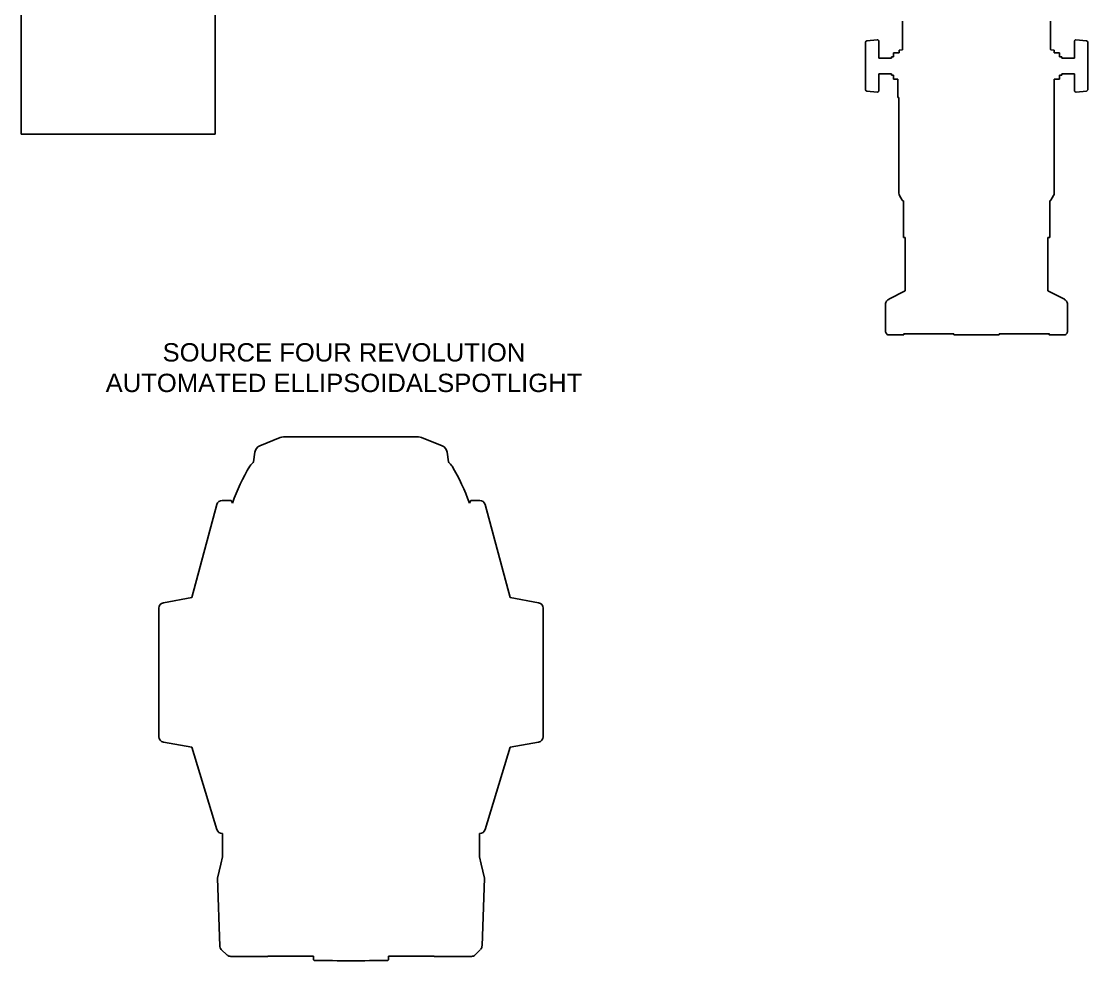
# Model space of a CAD drawing. Header units: inches. Extents: x 0 to 310, y 0 to 246.
# Drawn here: x 6 to 56.9, y 3.3 to 48.2 of the extents above; entities that cross this region are included whole.
import ezdxf

# ---------------------------------------------------------------- set-up
doc = ezdxf.new("R2010")
doc.units = ezdxf.units.IN
doc.header["$MEASUREMENT"] = 0
doc.layers.add('TEXT', color=1, linetype='Continuous')
doc.styles.add('ARIAL', font='arial.ttf')

msp = doc.modelspace()

# ---------------------------------------------------------------- linework, layer by layer
for p, q in [((5.997, 59.571), (5.997, 42.772)), ((15.247, 42.772), (15.247, 59.571)), ((48.063, 48.167), (48.063, 46.833)), ((55.126, 46.833), (55.126, 48.167)), ((46.3, 46.152), (46.3, 47.168)), ((46.858, 47.281), (46.356, 47.23)), ((46.925, 47.22), (46.925, 46.407)), ((56.274, 47.22), (56.274, 46.407)), ((56.341, 47.281), (56.843, 47.23)), ((56.899, 46.152), (56.899, 47.168)), ((47.532, 46.407), (46.925, 46.407)), ((47.54, 46.47), (47.532, 46.47)), ((47.532, 46.407), (47.532, 46.47)), ((47.628, 46.47), (47.54, 46.47)), ((47.628, 46.657), (47.628, 46.47)), ((47.898, 46.657), (47.628, 46.657)), ((48.038, 46.804), (47.898, 46.784)), ((47.898, 46.784), (47.898, 46.657)), ((55.152, 46.804), (55.292, 46.784)), ((55.292, 46.784), (55.292, 46.657)), ((55.292, 46.657), (55.561, 46.657)), ((55.561, 46.657), (55.561, 46.47)), ((55.561, 46.47), (55.649, 46.47)), ((55.649, 46.47), (55.658, 46.47)), ((55.658, 46.407), (55.658, 46.47)), ((55.658, 46.407), (56.264, 46.407)), ((46.3, 46.152), (46.3, 46.056)), ((46.3, 44.974), (46.3, 46.056)), ((56.899, 46.152), (56.899, 46.056)), ((56.899, 44.974), (56.899, 46.056)), ((46.925, 45.657), (47.532, 45.657)), ((46.925, 45.657), (46.925, 44.844)), ((47.532, 45.595), (47.532, 45.657)), ((47.532, 45.595), (47.54, 45.595)), ((47.54, 45.595), (47.628, 45.595)), ((47.628, 45.595), (47.628, 45.407)), ((47.837, 45.407), (47.628, 45.407)), ((47.837, 44.532), (47.837, 45.407)), ((55.305, 45.407), (55.305, 44.167)), ((55.305, 45.407), (55.561, 45.407)), ((55.649, 45.595), (55.561, 45.595)), ((55.561, 45.595), (55.561, 45.407)), ((55.658, 45.595), (55.649, 45.595)), ((56.264, 45.657), (55.658, 45.657)), ((55.658, 45.595), (55.658, 45.657)), ((56.274, 45.657), (56.274, 44.844)), ((46.3, 44.897), (46.3, 44.974)), ((46.357, 44.837), (46.857, 44.787)), ((56.842, 44.837), (56.342, 44.787)), ((56.899, 44.897), (56.899, 44.974)), ((47.837, 44.532), (47.885, 44.532)), ((47.885, 44.167), (47.885, 44.532)), ((47.885, 39.966), (47.885, 44.167)), ((55.305, 44.167), (55.305, 39.966)), ((6.38, 42.772), (5.997, 42.772)), ((6.447, 42.772), (6.38, 42.772)), ((6.616, 42.772), (6.447, 42.772)), ((6.89, 42.772), (6.616, 42.772)), ((10.122, 42.772), (6.89, 42.772)), ((10.452, 42.772), (10.122, 42.772)), ((10.791, 42.772), (10.452, 42.772)), ((11.122, 42.772), (10.791, 42.772)), ((14.354, 42.772), (11.122, 42.772)), ((14.627, 42.772), (14.354, 42.772)), ((14.797, 42.772), (14.627, 42.772)), ((14.864, 42.772), (14.797, 42.772)), ((15.247, 42.772), (14.864, 42.772)), ((48.044, 39.623), (47.918, 39.841)), ((55.145, 39.623), (55.271, 39.841)), ((48.105, 37.839), (48.105, 39.597)), ((55.085, 37.839), (55.085, 39.597)), ((48.187, 37.839), (48.105, 37.839)), ((48.187, 37.839), (48.187, 35.302)), ((55.002, 35.302), (55.002, 37.839)), ((55.002, 37.839), (55.085, 37.839)), ((47.4, 34.896), (48.19, 35.298)), ((55.79, 34.896), (55, 35.298)), ((47.251, 34.657), (47.251, 33.366)), ((47.251, 34.657), (47.251, 33.366)), ((47.251, 34.657), (47.251, 34.657)), ((47.4, 34.896), (47.4, 34.896)), ((55.79, 34.896), (55.79, 34.896)), ((55.938, 34.657), (55.938, 33.366)), ((55.938, 34.657), (55.938, 33.366)), ((55.938, 34.657), (55.938, 34.657)), ((47.251, 33.366), (47.251, 33.366)), ((47.436, 33.186), (47.431, 33.186)), ((48.094, 33.186), (47.436, 33.186)), ((48.109, 33.186), (48.094, 33.186)), ((48.124, 33.201), (48.124, 33.216)), ((48.124, 33.216), (48.124, 33.216)), ((50.273, 33.246), (48.127, 33.246)), ((50.273, 33.247), (50.273, 33.246)), ((50.284, 33.246), (50.273, 33.246)), ((50.485, 33.246), (50.284, 33.246)), ((50.515, 33.186), (50.515, 33.216)), ((50.516, 33.186), (50.515, 33.186)), ((51.595, 33.186), (50.516, 33.186)), ((52.673, 33.186), (51.595, 33.186)), ((52.675, 33.186), (52.673, 33.186)), ((52.675, 33.216), (52.675, 33.186)), ((52.905, 33.246), (52.705, 33.246)), ((52.916, 33.246), (52.905, 33.246)), ((52.916, 33.247), (52.916, 33.246)), ((55.062, 33.246), (52.916, 33.246)), ((55.066, 33.201), (55.066, 33.216)), ((55.066, 33.216), (55.066, 33.216)), ((55.081, 33.186), (55.096, 33.186)), ((55.096, 33.186), (55.753, 33.186)), ((55.753, 33.186), (55.758, 33.186)), ((55.938, 33.366), (55.938, 33.366))]:
    msp.add_line(p, q)
at = {"linetype": 'Continuous'}
for p, q in [((17.378, 27.891), (18.36, 28.288)), ((18.504, 28.316), (24.96, 28.316)), ((25.104, 28.288), (26.086, 27.891)), ((17.076, 27.121), (17.142, 27.588)), ((26.323, 27.588), (26.388, 27.121)), ((16.906, 26.921), (16.956, 26.991)), ((16.956, 26.991), (17.019, 27.054)), ((17.019, 27.054), (17.05, 27.077)), ((26.414, 27.077), (26.48, 27.022)), ((26.48, 27.022), (26.537, 26.954)), ((26.537, 26.954), (26.558, 26.921)), ((15.334, 25.09), (14.141, 20.641)), ((16.017, 25.28), (15.581, 25.28)), ((16.017, 25.28), (16.078, 25.158)), ((27.449, 25.28), (27.387, 25.158)), ((27.449, 25.28), (27.885, 25.28)), ((28.132, 25.09), (29.324, 20.641)), ((12.776, 20.4), (14.141, 20.641)), ((30.69, 20.4), (29.324, 20.641)), ((12.564, 13.999), (12.564, 20.147)), ((30.902, 13.999), (30.902, 20.147)), ((12.776, 13.747), (14.135, 13.507)), ((30.69, 13.747), (29.331, 13.507)), ((14.135, 13.507), (15.329, 9.561)), ((29.331, 13.507), (28.136, 9.561)), ((15.595, 9.38), (15.595, 8.267)), ((27.87, 9.38), (27.87, 8.267)), ((15.595, 8.267), (15.514, 7.909)), ((27.87, 8.267), (27.952, 7.909)), ((15.514, 7.909), (15.362, 7.237)), ((27.952, 7.909), (28.102, 7.243)), ((15.362, 7.237), (15.475, 3.997)), ((27.989, 4.006), (28.102, 7.243)), ((15.477, 3.997), (15.477, 3.975)), ((15.477, 3.975), (15.489, 3.925)), ((15.489, 3.925), (15.508, 3.881)), ((15.508, 3.881), (15.533, 3.845)), ((15.533, 3.845), (15.818, 3.574)), ((27.662, 3.581), (27.916, 3.835)), ((27.93, 3.857), (27.956, 3.895)), ((27.956, 3.895), (27.976, 3.94)), ((27.976, 3.94), (27.987, 3.991)), ((16.15, 3.506), (15.992, 3.506)), ((16.17, 3.506), (16.15, 3.506)), ((16.379, 3.506), (16.17, 3.506)), ((16.38, 3.506), (16.379, 3.506)), ((16.578, 3.506), (16.38, 3.506)), ((17.607, 3.506), (16.578, 3.506)), ((17.607, 3.506), (17.757, 3.506)), ((17.757, 3.525), (19.937, 3.525)), ((17.757, 3.506), (17.757, 3.525)), ((19.937, 3.525), (19.937, 3.357)), ((19.937, 3.357), (19.938, 3.352)), ((19.938, 3.352), (19.94, 3.347)), ((19.94, 3.347), (19.941, 3.346)), ((19.941, 3.346), (19.961, 3.327)), ((19.961, 3.327), (19.981, 3.308)), ((23.485, 3.308), (23.504, 3.328)), ((23.504, 3.328), (23.523, 3.347)), ((23.523, 3.347), (23.526, 3.352)), ((23.526, 3.352), (23.527, 3.357)), ((23.527, 3.525), (25.707, 3.525)), ((23.527, 3.525), (23.527, 3.358)), ((23.527, 3.357), (23.527, 3.358)), ((25.707, 3.525), (25.707, 3.506)), ((25.707, 3.506), (25.857, 3.506)), ((26.886, 3.506), (25.857, 3.506)), ((27.084, 3.506), (26.886, 3.506)), ((27.085, 3.506), (27.084, 3.506)), ((27.481, 3.506), (27.085, 3.506))]:
    msp.add_line(p, q, dxfattribs=at)
at = {"flags": 128}
for points in [[(48.046, 39.62), (48.045, 39.622), (48.044, 39.623)], [(55.143, 39.62), (55.144, 39.622), (55.145, 39.623)], [(47.4, 34.896), (47.4, 34.895), (47.4, 34.895), (47.401, 34.893), (47.402, 34.892), (47.403, 34.89), (47.404, 34.888)], [(55.79, 34.896), (55.79, 34.895), (55.789, 34.895), (55.788, 34.893), (55.788, 34.892), (55.787, 34.89), (55.786, 34.888)], [(50.287, 33.247), (50.286, 33.247), (50.284, 33.246)], [(50.487, 33.247), (50.486, 33.247), (50.485, 33.246)], [(52.702, 33.247), (52.703, 33.247), (52.705, 33.246)], [(52.902, 33.247), (52.903, 33.247), (52.905, 33.246)]]:
    msp.add_lwpolyline(points, dxfattribs=at)
for centre, radius, start, end in [((46.362, 47.168), 0.0625, 95.7335, 180), ((56.837, 47.168), 0.0625, 0, 84.2665), ((46.361, 44.898), 0.0612, 180.9485, 266.1473), ((56.838, 44.898), 0.0612, 273.8527, 359.0515), ((48.135, 39.966), 0.25, 180, 210), ((55.055, 39.966), 0.25, 330, 0), ((48.061, 39.624), 0.015, 210, 255), ((55.128, 39.624), 0.015, 285, 330), ((48.109, 33.201), 0.015, 270, 0), ((55.081, 33.201), 0.015, 180, 270)]:
    msp.add_arc(centre, radius, start, end)
at = {"linetype": 'Continuous'}
for centre, radius, start, end in [((18.504, 27.931), 0.385, 90, 112), ((24.96, 27.931), 0.385, 68, 90), ((17.523, 27.535), 0.385, 112, 172), ((25.942, 27.535), 0.385, 8, 68), ((17.012, 27.13), 0.0641, 305.5798, 352), ((26.452, 27.13), 0.0641, 188, 234.4202), ((25.387, 21.864), 9.874, 149.1936, 160.514), ((18.077, 21.864), 9.874, 19.483, 30.8064), ((15.581, 25.024), 0.256, 89.993, 165.007), ((27.885, 25.024), 0.256, 14.993, 90.007), ((12.82, 20.147), 0.256, 100, 180), ((30.645, 20.147), 0.256, 360, 80), ((12.82, 13.999), 0.256, 180, 260), ((30.645, 13.999), 0.256, 280, 360), ((15.575, 9.636), 0.256, 196.836, 274.621), ((27.891, 9.636), 0.256, 265.379, 343.164), ((15.992, 3.763), 0.256, 227.267, 270), ((27.481, 3.763), 0.256, 270, 314.7576), ((21.732, 339.884), 336.581, 269.70191, 270.29844)]:
    msp.add_arc(centre, radius, start, end, dxfattribs=at)
for centre, major_axis, ratio, start_param, end_param in [((46.862, 47.22), (0.0625, 0.0018), 0.960296, 6.255461, 6.461585), ((46.862, 44.847), (0.0578, -0.0249), 0.953094, 5.014537, 6.466476), ((46.862, 44.845), (0.0625, -0.0018), 0.960296, 6.104786, 6.310909)]:
    msp.add_ellipse(centre, major_axis=major_axis, ratio=ratio, start_param=start_param, end_param=end_param)
at = {"extrusion": (0, 0, -1)}
for centre, major_axis, ratio, start_param, end_param in [((56.337, 47.22), (-0.0625, 0.0018), 0.960296, 6.255461, 6.461585), ((56.337, 44.845), (-0.0625, -0.0018), 0.960296, 6.104786, 6.310909), ((56.337, 44.847), (-0.0578, -0.0249), 0.953094, 5.014537, 6.466476)]:
    msp.add_ellipse(centre, major_axis=major_axis, ratio=ratio, start_param=start_param, end_param=end_param, dxfattribs=at)
for points, knots in [([(46.923, 47.234), (46.921, 47.24), (46.917, 47.254), (46.902, 47.27), (46.883, 47.279), (46.867, 47.282), (46.859, 47.281), (46.858, 47.28)], [0, 0, 0, 0, 0.226504, 0.472221, 0.724992, 0.959122, 1, 1, 1, 1]), ([(48.063, 46.833), (48.063, 46.833), (48.063, 46.831), (48.063, 46.826), (48.06, 46.818), (48.053, 46.81), (48.045, 46.805), (48.039, 46.805), (48.038, 46.804)], [0, 0, 0, 0, 0.025107, 0.155514, 0.345823, 0.611712, 0.865456, 1, 1, 1, 1]), ([(55.126, 46.833), (55.126, 46.833), (55.126, 46.831), (55.127, 46.826), (55.13, 46.818), (55.136, 46.81), (55.144, 46.805), (55.15, 46.805), (55.152, 46.804)], [0, 0, 0, 0, 0.025107, 0.155514, 0.345823, 0.611712, 0.865456, 1, 1, 1, 1]), ([(56.276, 47.234), (56.278, 47.24), (56.282, 47.254), (56.297, 47.27), (56.316, 47.279), (56.332, 47.282), (56.34, 47.281), (56.341, 47.28)], [0, 0, 0, 0, 0.226504, 0.472221, 0.724992, 0.959122, 1, 1, 1, 1]), ([(48.105, 39.597), (48.102, 39.597), (48.099, 39.598), (48.084, 39.602), (48.071, 39.606), (48.057, 39.61)], [0.3963571, 0.3963571, 0.3963571, 0.3963571, 0.5, 0.5, 1, 1, 1, 1]), ([(55.085, 39.597), (55.087, 39.597), (55.09, 39.598), (55.105, 39.602), (55.119, 39.606), (55.132, 39.61)], [0.3963571, 0.3963571, 0.3963571, 0.3963571, 0.5, 0.5, 1, 1, 1, 1]), ([(47.404, 34.888), (47.373, 34.871), (47.324, 34.843), (47.274, 34.772), (47.253, 34.707), (47.251, 34.668), (47.251, 34.657)], [0, 0, 0, 0, 0.294443, 0.5889, 0.883216, 1, 1, 1, 1]), ([(55.786, 34.888), (55.816, 34.871), (55.865, 34.843), (55.915, 34.772), (55.936, 34.707), (55.938, 34.668), (55.938, 34.657)], [0, 0, 0, 0, 0.294443, 0.5889, 0.883216, 1, 1, 1, 1]), ([(47.251, 33.366), (47.253, 33.346), (47.257, 33.306), (47.288, 33.252), (47.334, 33.211), (47.381, 33.192), (47.414, 33.187), (47.428, 33.187), (47.431, 33.186)], [0, 0, 0, 0, 0.21448, 0.428954, 0.643486, 0.858157, 0.96522, 1, 1, 1, 1]), ([(48.124, 33.216), (48.124, 33.22), (48.124, 33.229), (48.125, 33.24), (48.126, 33.245), (48.127, 33.246)], [0, 0, 0, 0, 0.3031296, 0.7578471, 1, 1, 1, 1]), ([(50.515, 33.216), (50.514, 33.22), (50.514, 33.226), (50.509, 33.235), (50.502, 33.242), (50.493, 33.246), (50.487, 33.246), (50.485, 33.246)], [0, 0, 0, 0, 0.191308, 0.387353, 0.594412, 0.817347, 1, 1, 1, 1]), ([(52.705, 33.246), (52.701, 33.246), (52.694, 33.245), (52.685, 33.24), (52.678, 33.232), (52.675, 33.223), (52.675, 33.218), (52.675, 33.216)], [0, 0, 0, 0, 0.240427, 0.474904, 0.694342, 0.896531, 1, 1, 1, 1]), ([(55.065, 33.216), (55.065, 33.22), (55.065, 33.229), (55.064, 33.24), (55.063, 33.245), (55.062, 33.246)], [0, 0, 0, 0, 0.3031296, 0.7578471, 1, 1, 1, 1]), ([(55.938, 33.366), (55.936, 33.346), (55.932, 33.306), (55.901, 33.252), (55.856, 33.211), (55.808, 33.192), (55.775, 33.187), (55.762, 33.187), (55.758, 33.186)], [0, 0, 0, 0, 0.21448, 0.428954, 0.643486, 0.858157, 0.96522, 1, 1, 1, 1])]:
    msp.add_open_spline(points, degree=3, knots=knots)
for points in [[(48.048, 39.617), (48.047, 39.618), (48.047, 39.619), (48.046, 39.62)], [(55.141, 39.617), (55.142, 39.618), (55.143, 39.619), (55.143, 39.62)]]:
    msp.add_open_spline(points, degree=3)

# ---------------------------------------------------------------- texts
at = {"layer": 'TEXT', "insert": (21.398, 32.795), "char_height": 0.875, "width": 22.9719, "attachment_point": 2, "style": 'ARIAL'}
msp.add_mtext('SOURCE FOUR REVOLUTION\\PAUTOMATED ELLIPSOIDALSPOTLIGHT', dxfattribs=at)

doc.saveas('drawing.dxf')
